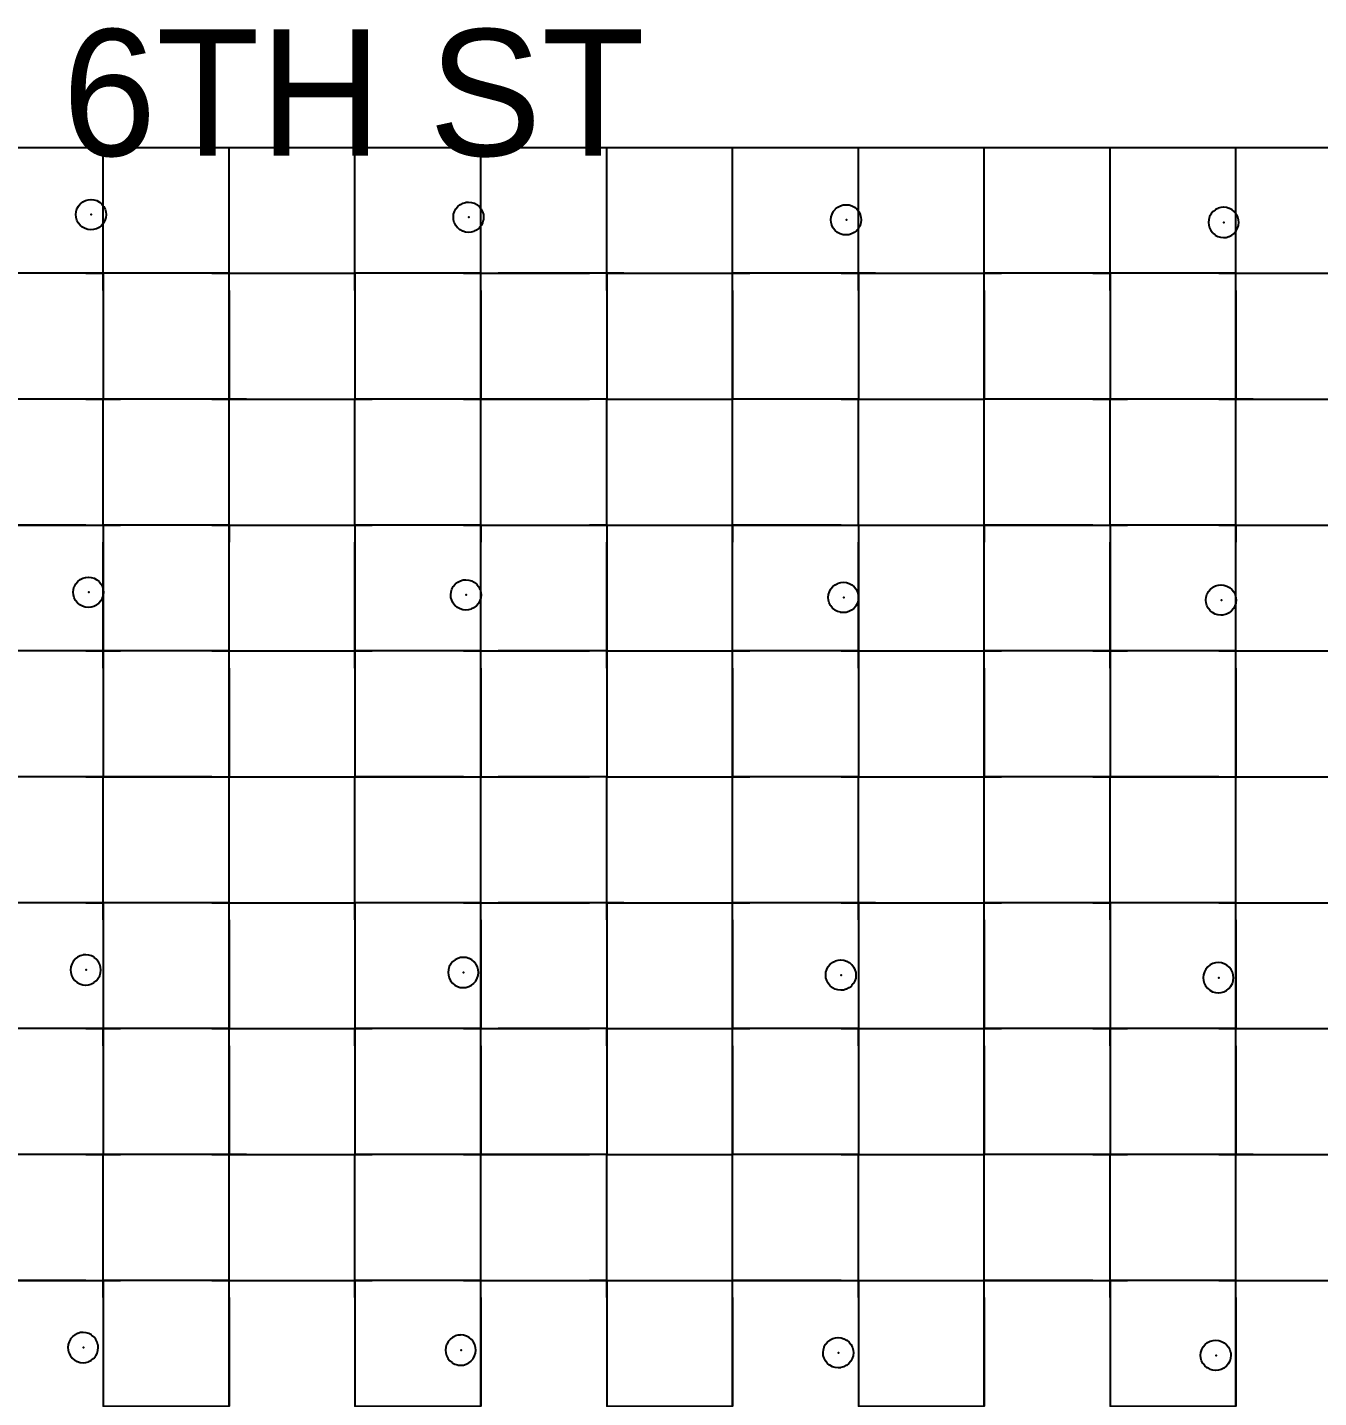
# Model space of a CAD drawing. Header units: metres. Extents: x 0 to 438, y -24 to 612.
# Drawn here: x 174.6 to 266.9, y 513.6 to 611.6 of the extents above; entities that cross this region are included whole.
import ezdxf

# ---------------------------------------------------------------- set-up
doc = ezdxf.new("R2010")
doc.units = ezdxf.units.M
for name, color, linetype in [('LAYER_01_CUT', 7, 'Continuous'), ('LAYER_04_GRID', 7, 'Continuous'), ('LAYER_05_LABELS', 7, 'Continuous')]:
    doc.layers.add(name, color=color, linetype=linetype)

msp = doc.modelspace()

# ---------------------------------------------------------------- linework, layer by layer
at = {"layer": 'LAYER_01_CUT'}
for points in [[(171, 603), (178.766, 603), (180, 603), (187.766, 603), (189, 603), (196.766, 603), (198, 603), (205.766, 603), (207, 603), (214.766, 603), (216, 603), (223.766, 603), (225, 603), (232.766, 603), (234, 603), (241.766, 603), (243, 603), (250.766, 603), (252, 603), (259.766, 603), (261, 603), (268.766, 603)], [(180, 595.234), (180, 603)], [(180, 601.766), (180, 603)], [(189, 595.234), (189, 603)], [(189, 601.766), (189, 603)], [(198, 595.234), (198, 603)], [(198, 601.766), (198, 603)], [(207, 595.234), (207, 603)], [(207, 601.766), (207, 603)], [(216, 595.234), (216, 603)], [(216, 601.766), (216, 603)], [(225, 595.234), (225, 603)], [(225, 601.766), (225, 603)], [(234, 595.234), (234, 603)], [(234, 601.766), (234, 603)], [(243, 595.234), (243, 603)], [(243, 601.766), (243, 603)], [(252, 595.234), (252, 603)], [(252, 601.766), (252, 603)], [(261, 595.234), (261, 603)], [(261, 601.766), (261, 603)], [(180, 594), (180, 601.766)], [(189, 594), (189, 601.766)], [(198, 594), (198, 601.766)], [(207, 594), (207, 601.766)], [(216, 594), (216, 601.766)], [(225, 594), (225, 601.766)], [(234, 594), (234, 601.766)], [(243, 594), (243, 601.766)], [(252, 594), (252, 601.766)], [(261, 594), (261, 601.766)], [(178.36, 598.967), (178.366, 598.974), (178.532, 599.104), (178.539, 599.11), (178.724, 599.202), (178.732, 599.206), (178.924, 599.259), (178.931, 599.261), (179.119, 599.277), (179.126, 599.278), (179.325, 599.257), (179.333, 599.256), (179.529, 599.196), (179.537, 599.194), (179.722, 599.093), (179.729, 599.089), (179.891, 598.953), (179.898, 598.947), (180.029, 598.781), (180.034, 598.774), (180.127, 598.589), (180.131, 598.581), (180.184, 598.39), (180.186, 598.382), (180.201, 598.195), (180.202, 598.187), (180.182, 597.988), (180.181, 597.98), (180.121, 597.784), (180.118, 597.776), (180.018, 597.591), (180.014, 597.584), (179.877, 597.422), (179.871, 597.415), (179.705, 597.284), (179.698, 597.279), (179.513, 597.186), (179.505, 597.182), (179.314, 597.129), (179.306, 597.127), (179.119, 597.112), (179.111, 597.111), (178.913, 597.132), (178.904, 597.132), (178.708, 597.193), (178.7, 597.195), (178.516, 597.295), (178.508, 597.3), (178.346, 597.436), (178.339, 597.442), (178.209, 597.608), (178.203, 597.615), (178.111, 597.8), (178.107, 597.808), (178.054, 597.999), (178.052, 598.007), (178.036, 598.194), (178.035, 598.202), (178.056, 598.4), (178.057, 598.409), (178.117, 598.605), (178.119, 598.613), (178.22, 598.797), (178.224, 598.805), (178.36, 598.967)], [(206.705, 597.098), (206.698, 597.093), (206.513, 597), (206.505, 596.996), (206.313, 596.943), (206.305, 596.941), (206.118, 596.925), (206.111, 596.925), (205.912, 596.945), (205.904, 596.946), (205.708, 597.006), (205.7, 597.009), (205.515, 597.109), (205.508, 597.113), (205.346, 597.25), (205.339, 597.255), (205.208, 597.421), (205.203, 597.428), (205.11, 597.613), (205.106, 597.621), (205.053, 597.813), (205.051, 597.821), (205.036, 598.008), (205.035, 598.015), (205.055, 598.214), (205.056, 598.222), (205.116, 598.418), (205.119, 598.426), (205.219, 598.611), (205.223, 598.619), (205.36, 598.78), (205.365, 598.787), (205.532, 598.918), (205.539, 598.923), (205.724, 599.016), (205.731, 599.02), (205.923, 599.073), (205.931, 599.075), (206.118, 599.091), (206.126, 599.091), (206.324, 599.071), (206.332, 599.07), (206.528, 599.01), (206.537, 599.007), (206.721, 598.907), (206.729, 598.903), (206.891, 598.766), (206.897, 598.761), (207.028, 598.594), (207.033, 598.587), (207.126, 598.402), (207.13, 598.395), (207.183, 598.203), (207.185, 598.195), (207.201, 598.008), (207.201, 598), (207.181, 597.802), (207.18, 597.794), (207.12, 597.598), (207.117, 597.589), (207.017, 597.405), (207.013, 597.397), (206.876, 597.235), (206.871, 597.229), (206.705, 597.098)], [(233.324, 598.884), (233.332, 598.883), (233.528, 598.823), (233.536, 598.821), (233.72, 598.72), (233.728, 598.716), (233.89, 598.58), (233.897, 598.574), (234.027, 598.408), (234.033, 598.401), (234.126, 598.216), (234.129, 598.208), (234.182, 598.017), (234.185, 598.009), (234.2, 597.822), (234.201, 597.814), (234.18, 597.615), (234.179, 597.607), (234.119, 597.411), (234.117, 597.403), (234.016, 597.218), (234.012, 597.211), (233.876, 597.049), (233.87, 597.042), (233.704, 596.912), (233.697, 596.906), (233.512, 596.813), (233.504, 596.81), (233.313, 596.757), (233.305, 596.754), (233.118, 596.739), (233.11, 596.738), (232.911, 596.759), (232.903, 596.759), (232.707, 596.82), (232.699, 596.822), (232.515, 596.922), (232.507, 596.927), (232.345, 597.063), (232.338, 597.069), (232.208, 597.235), (232.202, 597.242), (232.109, 597.427), (232.105, 597.435), (232.053, 597.626), (232.05, 597.634), (232.035, 597.821), (232.034, 597.829), (232.055, 598.027), (232.055, 598.036), (232.116, 598.232), (232.118, 598.24), (232.219, 598.424), (232.223, 598.432), (232.359, 598.594), (232.365, 598.601), (232.531, 598.731), (232.538, 598.737), (232.723, 598.829), (232.731, 598.833), (232.922, 598.886), (232.93, 598.888), (233.117, 598.904), (233.125, 598.905), (233.324, 598.884)], [(259.53, 598.545), (259.364, 598.414), (259.358, 598.407), (259.222, 598.246), (259.218, 598.238), (259.118, 598.053), (259.115, 598.045), (259.055, 597.849), (259.054, 597.841), (259.034, 597.642), (259.034, 597.635), (259.05, 597.448), (259.052, 597.44), (259.105, 597.248), (259.109, 597.24), (259.202, 597.055), (259.207, 597.048), (259.338, 596.882), (259.344, 596.877), (259.506, 596.74), (259.514, 596.736), (259.698, 596.636), (259.707, 596.633), (259.902, 596.573), (259.911, 596.572), (260.109, 596.552), (260.117, 596.552), (260.304, 596.568), (260.312, 596.57), (260.504, 596.623), (260.511, 596.627), (260.696, 596.72), (260.703, 596.725), (260.87, 596.856), (260.875, 596.862), (261.012, 597.024), (261.016, 597.032), (261.116, 597.216), (261.119, 597.225), (261.179, 597.421), (261.18, 597.429), (261.2, 597.627), (261.199, 597.635), (261.184, 597.822), (261.182, 597.83), (261.129, 598.022), (261.125, 598.029), (261.032, 598.214), (261.027, 598.221), (260.896, 598.388), (260.889, 598.393), (260.727, 598.53), (260.72, 598.534), (260.535, 598.634), (260.527, 598.637), (260.331, 598.697), (260.323, 598.698), (260.124, 598.718), (260.117, 598.718), (259.93, 598.702), (259.922, 598.7), (259.73, 598.647), (259.722, 598.643), (259.537, 598.55), (259.53, 598.545)], [(181.234, 594), (180, 594), (180, 595.234)], [(190.234, 585), (189, 585), (189, 586.234), (189, 594), (189, 595.234)], [(199.234, 594), (198, 594), (198, 595.234)], [(208.234, 585), (207, 585), (207, 586.234), (207, 594), (207, 595.234)], [(217.234, 594), (216, 594), (216, 595.234)], [(226.234, 585), (225, 585), (225, 586.234), (225, 594), (225, 595.234)], [(235.234, 594), (234, 594), (234, 595.234)], [(244.234, 585), (243, 585), (243, 586.234), (243, 594), (243, 595.234)], [(253.234, 594), (252, 594), (252, 595.234)], [(262.234, 585), (261, 585), (261, 586.234), (261, 594), (261, 595.234)], [(178.766, 594), (171, 594)], [(180, 594), (172.234, 594)], [(178.766, 594), (180, 594)], [(187.766, 594), (180, 594)], [(180, 592.766), (180, 594)], [(180, 594), (180, 586.234)], [(189, 594), (181.234, 594)], [(187.766, 594), (189, 594)], [(189, 592.766), (189, 594)], [(189, 594), (190.234, 594)], [(189, 594), (196.766, 594)], [(190.234, 594), (198, 594)], [(196.766, 594), (198, 594)], [(205.766, 594), (198, 594)], [(198, 592.766), (198, 594)], [(198, 594), (198, 586.234)], [(207, 594), (199.234, 594)], [(205.766, 594), (207, 594)], [(207, 592.766), (207, 594)], [(207, 594), (208.234, 594)], [(207, 594), (214.766, 594)], [(216, 594), (208.234, 594)], [(216, 594), (214.766, 594)], [(216, 592.766), (216, 594)], [(216, 594), (216, 586.234)], [(216, 594), (223.766, 594)], [(217.234, 594), (225, 594)], [(223.766, 594), (225, 594)], [(232.766, 594), (225, 594)], [(225, 592.766), (225, 594)], [(225, 594), (226.234, 594)], [(234, 594), (226.234, 594)], [(232.766, 594), (234, 594)], [(234, 592.766), (234, 594)], [(234, 594), (234, 586.234)], [(234, 594), (241.766, 594)], [(235.234, 594), (243, 594)], [(241.766, 594), (243, 594)], [(250.766, 594), (243, 594)], [(243, 592.766), (243, 594)], [(243, 594), (244.234, 594)], [(252, 594), (244.234, 594)], [(250.766, 594), (252, 594)], [(259.766, 594), (252, 594)], [(252, 592.766), (252, 594)], [(252, 594), (252, 586.234)], [(261, 594), (253.234, 594)], [(259.766, 594), (261, 594)], [(261, 592.766), (261, 594)], [(261, 594), (262.234, 594)], [(261, 594), (268.766, 594)], [(262.234, 594), (270, 594)], [(180, 592.766), (180, 585)], [(189, 592.766), (189, 585)], [(198, 592.766), (198, 585)], [(207, 592.766), (207, 585)], [(216, 592.766), (216, 585)], [(225, 592.766), (225, 585)], [(234, 592.766), (234, 585)], [(243, 592.766), (243, 585)], [(252, 592.766), (252, 585)], [(261, 592.766), (261, 585)], [(180, 586.234), (180, 585), (181.234, 585)], [(198, 586.234), (198, 585), (199.234, 585)], [(216, 586.234), (216, 585), (217.234, 585)], [(234, 586.234), (234, 585), (235.234, 585)], [(252, 586.234), (252, 585), (253.234, 585)], [(178.766, 585), (171, 585)], [(180, 585), (172.234, 585)], [(178.766, 585), (180, 585)], [(187.766, 585), (180, 585)], [(180, 577.234), (180, 585)], [(180, 583.766), (180, 585)], [(189, 585), (181.234, 585)], [(187.766, 585), (189, 585)], [(189, 577.234), (189, 585)], [(189, 583.766), (189, 585)], [(189, 585), (196.766, 585)], [(190.234, 585), (198, 585)], [(196.766, 585), (198, 585)], [(205.766, 585), (198, 585)], [(198, 577.234), (198, 585)], [(198, 583.766), (198, 585)], [(207, 585), (199.234, 585)], [(205.766, 585), (207, 585)], [(207, 577.234), (207, 585)], [(207, 583.766), (207, 585)], [(207, 585), (214.766, 585)], [(216, 585), (208.234, 585)], [(216, 585), (214.766, 585)], [(216, 577.234), (216, 585)], [(216, 583.766), (216, 585)], [(216, 585), (223.766, 585)], [(217.234, 585), (225, 585)], [(223.766, 585), (225, 585)], [(232.766, 585), (225, 585)], [(225, 577.234), (225, 585)], [(225, 583.766), (225, 585)], [(234, 585), (226.234, 585)], [(232.766, 585), (234, 585)], [(234, 577.234), (234, 585)], [(234, 583.766), (234, 585)], [(234, 585), (241.766, 585)], [(235.234, 585), (243, 585)], [(241.766, 585), (243, 585)], [(250.766, 585), (243, 585)], [(243, 577.234), (243, 585)], [(243, 583.766), (243, 585)], [(252, 585), (244.234, 585)], [(250.766, 585), (252, 585)], [(259.766, 585), (252, 585)], [(252, 577.234), (252, 585)], [(252, 583.766), (252, 585)], [(261, 585), (253.234, 585)], [(259.766, 585), (261, 585)], [(261, 577.234), (261, 585)], [(261, 583.766), (261, 585)], [(261, 585), (268.766, 585)], [(262.234, 585), (270, 585)], [(180, 576), (180, 583.766)], [(189, 576), (189, 583.766)], [(198, 576), (198, 583.766)], [(207, 576), (207, 583.766)], [(216, 576), (216, 583.766)], [(225, 576), (225, 583.766)], [(234, 576), (234, 583.766)], [(243, 576), (243, 583.766)], [(252, 576), (252, 583.766)], [(261, 576), (261, 583.766)], [(172.234, 576), (180, 576), (180, 577.234)], [(180, 568.234), (180, 567), (180, 559.234), (180, 558), (181.234, 558), (189, 558), (189, 559.234), (189, 567), (189, 568.234), (189, 576), (189, 577.234)], [(190.234, 576), (198, 576), (198, 577.234)], [(198, 568.234), (198, 567), (198, 559.234), (198, 558), (199.234, 558), (207, 558), (207, 559.234), (207, 567), (207, 568.234), (207, 576), (207, 577.234)], [(208.234, 576), (216, 576), (216, 577.234)], [(216, 568.234), (216, 567), (216, 559.234), (216, 558), (217.234, 558), (225, 558), (225, 559.234), (225, 567), (225, 568.234), (225, 576), (225, 577.234)], [(226.234, 576), (234, 576), (234, 577.234)], [(234, 568.234), (234, 567), (234, 559.234), (234, 558), (235.234, 558), (243, 558), (243, 559.234), (243, 567), (243, 568.234), (243, 576), (243, 577.234)], [(244.234, 576), (252, 576), (252, 577.234)], [(252, 568.234), (252, 567), (252, 559.234), (252, 558), (253.234, 558), (261, 558), (261, 559.234), (261, 567), (261, 568.234), (261, 576), (261, 577.234)], [(262.234, 576), (270, 576), (270, 577.234)], [(178.766, 576), (171, 576)], [(178.766, 576), (180, 576)], [(187.766, 576), (180, 576)], [(180, 576), (180, 568.234)], [(180, 576), (180, 574.766)], [(180, 576), (181.234, 576)], [(189, 576), (181.234, 576)], [(187.766, 576), (189, 576)], [(189, 576), (189, 574.766)], [(189, 576), (190.234, 576)], [(189, 576), (196.766, 576)], [(196.766, 576), (198, 576)], [(205.766, 576), (198, 576)], [(198, 576), (198, 568.234)], [(198, 576), (198, 574.766)], [(198, 576), (199.234, 576)], [(207, 576), (199.234, 576)], [(205.766, 576), (207, 576)], [(207, 576), (207, 574.766)], [(207, 576), (208.234, 576)], [(207, 576), (214.766, 576)], [(216, 576), (214.766, 576)], [(216, 576), (216, 568.234)], [(216, 576), (216, 574.766)], [(216, 576), (217.234, 576)], [(216, 576), (223.766, 576)], [(217.234, 576), (225, 576)], [(223.766, 576), (225, 576)], [(232.766, 576), (225, 576)], [(225, 576), (225, 574.766)], [(225, 576), (226.234, 576)], [(232.766, 576), (234, 576)], [(234, 576), (234, 568.234)], [(234, 576), (234, 574.766)], [(234, 576), (235.234, 576)], [(234, 576), (241.766, 576)], [(235.234, 576), (243, 576)], [(241.766, 576), (243, 576)], [(250.766, 576), (243, 576)], [(243, 576), (243, 574.766)], [(243, 576), (244.234, 576)], [(250.766, 576), (252, 576)], [(259.766, 576), (252, 576)], [(252, 576), (252, 568.234)], [(252, 576), (252, 574.766)], [(252, 576), (253.234, 576)], [(261, 576), (253.234, 576)], [(259.766, 576), (261, 576)], [(261, 576), (261, 574.766)], [(261, 576), (262.234, 576)], [(261, 576), (268.766, 576)], [(180, 567), (180, 574.766)], [(189, 567), (189, 574.766)], [(198, 567), (198, 574.766)], [(207, 567), (207, 574.766)], [(216, 567), (216, 574.766)], [(225, 567), (225, 574.766)], [(234, 567), (234, 574.766)], [(243, 567), (243, 574.766)], [(252, 567), (252, 574.766)], [(261, 567), (261, 574.766)], [(178.153, 570.442), (178.022, 570.609), (178.017, 570.615), (177.924, 570.8), (177.92, 570.808), (177.867, 571), (177.865, 571.008), (177.85, 571.195), (177.849, 571.202), (177.869, 571.401), (177.87, 571.409), (177.931, 571.605), (177.933, 571.614), (178.033, 571.798), (178.038, 571.806), (178.174, 571.967), (178.18, 571.974), (178.346, 572.105), (178.353, 572.11), (178.538, 572.203), (178.546, 572.207), (178.737, 572.26), (178.745, 572.262), (178.932, 572.278), (178.94, 572.278), (179.138, 572.258), (179.147, 572.257), (179.343, 572.197), (179.351, 572.194), (179.535, 572.094), (179.543, 572.09), (179.705, 571.953), (179.712, 571.948), (179.842, 571.781), (179.848, 571.775), (179.94, 571.589), (179.944, 571.582), (179.997, 571.39), (179.999, 571.382), (180.015, 571.195), (180.016, 571.187), (179.995, 570.989), (179.994, 570.981), (179.934, 570.785), (179.932, 570.776), (179.831, 570.592), (179.827, 570.584), (179.691, 570.422), (179.685, 570.416), (179.519, 570.285), (179.512, 570.28), (179.327, 570.187), (179.319, 570.183), (179.128, 570.13), (179.12, 570.128), (178.933, 570.112), (178.925, 570.112), (178.726, 570.132), (178.718, 570.133), (178.522, 570.193), (178.514, 570.196), (178.329, 570.296), (178.322, 570.3), (178.16, 570.437), (178.153, 570.442)], [(205.939, 572.092), (206.138, 572.071), (206.146, 572.07), (206.342, 572.01), (206.35, 572.008), (206.535, 571.908), (206.542, 571.903), (206.704, 571.767), (206.711, 571.761), (206.841, 571.595), (206.847, 571.588), (206.94, 571.403), (206.944, 571.395), (206.997, 571.204), (206.999, 571.196), (207.014, 571.009), (207.015, 571.001), (206.995, 570.802), (206.994, 570.794), (206.933, 570.598), (206.931, 570.59), (206.831, 570.406), (206.826, 570.398), (206.69, 570.236), (206.684, 570.229), (206.518, 570.099), (206.511, 570.093), (206.326, 570), (206.318, 569.997), (206.127, 569.944), (206.119, 569.941), (205.932, 569.926), (205.924, 569.925), (205.726, 569.946), (205.717, 569.947), (205.521, 570.007), (205.513, 570.009), (205.329, 570.11), (205.321, 570.114), (205.159, 570.25), (205.152, 570.256), (205.022, 570.422), (205.016, 570.429), (204.924, 570.614), (204.92, 570.622), (204.867, 570.813), (204.865, 570.821), (204.849, 571.008), (204.848, 571.016), (204.869, 571.215), (204.87, 571.223), (204.93, 571.419), (204.932, 571.427), (205.033, 571.611), (205.037, 571.619), (205.173, 571.781), (205.179, 571.788), (205.345, 571.918), (205.352, 571.924), (205.537, 572.017), (205.545, 572.02), (205.736, 572.073), (205.744, 572.076), (205.931, 572.091), (205.939, 572.092)], [(233.93, 570.404), (233.83, 570.219), (233.826, 570.211), (233.689, 570.05), (233.684, 570.043), (233.518, 569.912), (233.511, 569.907), (233.325, 569.814), (233.318, 569.81), (233.126, 569.757), (233.118, 569.755), (232.931, 569.739), (232.923, 569.739), (232.725, 569.759), (232.717, 569.76), (232.521, 569.82), (232.513, 569.823), (232.328, 569.923), (232.32, 569.927), (232.158, 570.064), (232.152, 570.069), (232.021, 570.236), (232.016, 570.243), (231.923, 570.428), (231.919, 570.435), (231.866, 570.627), (231.864, 570.635), (231.848, 570.822), (231.848, 570.83), (231.868, 571.028), (231.869, 571.036), (231.929, 571.232), (231.932, 571.241), (232.032, 571.425), (232.036, 571.433), (232.173, 571.595), (232.178, 571.601), (232.344, 571.732), (232.351, 571.737), (232.537, 571.83), (232.544, 571.834), (232.736, 571.887), (232.744, 571.889), (232.931, 571.905), (232.939, 571.905), (233.137, 571.885), (233.145, 571.884), (233.341, 571.824), (233.349, 571.821), (233.534, 571.721), (233.542, 571.717), (233.704, 571.58), (233.71, 571.575), (233.841, 571.409), (233.846, 571.402), (233.939, 571.217), (233.943, 571.209), (233.996, 571.017), (233.998, 571.009), (234.014, 570.822), (234.014, 570.815), (233.994, 570.616), (233.993, 570.608), (233.933, 570.412), (233.93, 570.404)], [(258.918, 570.249), (258.865, 570.44), (258.863, 570.448), (258.848, 570.635), (258.847, 570.643), (258.868, 570.842), (258.868, 570.85), (258.929, 571.046), (258.931, 571.054), (259.031, 571.239), (259.036, 571.246), (259.172, 571.408), (259.178, 571.415), (259.344, 571.545), (259.351, 571.551), (259.536, 571.644), (259.544, 571.647), (259.735, 571.7), (259.743, 571.703), (259.93, 571.718), (259.938, 571.719), (260.136, 571.698), (260.145, 571.698), (260.341, 571.637), (260.349, 571.635), (260.533, 571.535), (260.541, 571.53), (260.703, 571.394), (260.71, 571.388), (260.84, 571.222), (260.846, 571.215), (260.938, 571.03), (260.942, 571.022), (260.995, 570.831), (260.998, 570.823), (261.013, 570.636), (261.014, 570.628), (260.993, 570.43), (260.992, 570.421), (260.932, 570.225), (260.93, 570.217), (260.829, 570.033), (260.825, 570.025), (260.689, 569.863), (260.683, 569.856), (260.517, 569.726), (260.51, 569.72), (260.325, 569.628), (260.317, 569.624), (260.126, 569.571), (260.118, 569.569), (259.931, 569.553), (259.923, 569.552), (259.724, 569.573), (259.716, 569.574), (259.52, 569.634), (259.512, 569.636), (259.327, 569.737), (259.32, 569.741), (259.158, 569.877), (259.151, 569.883), (259.021, 570.049), (259.015, 570.056), (258.922, 570.241), (258.918, 570.249)], [(178.766, 567), (171, 567)], [(180, 567), (172.234, 567)], [(178.766, 567), (180, 567)], [(187.766, 567), (180, 567)], [(180, 565.766), (180, 567)], [(180, 567), (181.234, 567)], [(189, 567), (181.234, 567)], [(187.766, 567), (189, 567)], [(189, 565.766), (189, 567)], [(189, 567), (190.234, 567)], [(189, 567), (196.766, 567)], [(190.234, 567), (198, 567)], [(196.766, 567), (198, 567)], [(205.766, 567), (198, 567)], [(198, 565.766), (198, 567)], [(198, 567), (199.234, 567)], [(207, 567), (199.234, 567)], [(205.766, 567), (207, 567)], [(207, 565.766), (207, 567)], [(207, 567), (208.234, 567)], [(207, 567), (214.766, 567)], [(216, 567), (208.234, 567)], [(216, 567), (214.766, 567)], [(216, 565.766), (216, 567)], [(216, 567), (217.234, 567)], [(216, 567), (223.766, 567)], [(217.234, 567), (225, 567)], [(223.766, 567), (225, 567)], [(232.766, 567), (225, 567)], [(225, 565.766), (225, 567)], [(225, 567), (226.234, 567)], [(234, 567), (226.234, 567)], [(232.766, 567), (234, 567)], [(234, 565.766), (234, 567)], [(234, 567), (235.234, 567)], [(234, 567), (241.766, 567)], [(235.234, 567), (243, 567)], [(241.766, 567), (243, 567)], [(250.766, 567), (243, 567)], [(243, 565.766), (243, 567)], [(243, 567), (244.234, 567)], [(252, 567), (244.234, 567)], [(250.766, 567), (252, 567)], [(259.766, 567), (252, 567)], [(252, 565.766), (252, 567)], [(252, 567), (253.234, 567)], [(261, 567), (253.234, 567)], [(259.766, 567), (261, 567)], [(261, 565.766), (261, 567)], [(261, 567), (262.234, 567)], [(261, 567), (268.766, 567)], [(262.234, 567), (270, 567)], [(180, 565.766), (180, 558)], [(189, 565.766), (189, 558)], [(198, 565.766), (198, 558)], [(207, 565.766), (207, 558)], [(216, 565.766), (216, 558)], [(225, 565.766), (225, 558)], [(234, 565.766), (234, 558)], [(243, 565.766), (243, 558)], [(252, 565.766), (252, 558)], [(261, 565.766), (261, 558)], [(178.766, 558), (171, 558)], [(180, 558), (172.234, 558)], [(178.766, 558), (180, 558)], [(187.766, 558), (180, 558)], [(180, 550.234), (180, 558)], [(180, 556.766), (180, 558)], [(187.766, 558), (189, 558)], [(189, 550.234), (189, 558)], [(189, 556.766), (189, 558)], [(189, 558), (190.234, 558)], [(189, 558), (196.766, 558)], [(190.234, 558), (198, 558)], [(196.766, 558), (198, 558)], [(205.766, 558), (198, 558)], [(198, 550.234), (198, 558)], [(198, 556.766), (198, 558)], [(205.766, 558), (207, 558)], [(207, 550.234), (207, 558)], [(207, 556.766), (207, 558)], [(207, 558), (208.234, 558)], [(207, 558), (214.766, 558)], [(216, 558), (208.234, 558)], [(216, 558), (214.766, 558)], [(216, 550.234), (216, 558)], [(216, 556.766), (216, 558)], [(216, 558), (223.766, 558)], [(223.766, 558), (225, 558)], [(232.766, 558), (225, 558)], [(225, 550.234), (225, 558)], [(225, 556.766), (225, 558)], [(225, 558), (226.234, 558)], [(234, 558), (226.234, 558)], [(232.766, 558), (234, 558)], [(234, 550.234), (234, 558)], [(234, 556.766), (234, 558)], [(234, 558), (241.766, 558)], [(241.766, 558), (243, 558)], [(250.766, 558), (243, 558)], [(243, 550.234), (243, 558)], [(243, 556.766), (243, 558)], [(243, 558), (244.234, 558)], [(252, 558), (244.234, 558)], [(250.766, 558), (252, 558)], [(259.766, 558), (252, 558)], [(252, 550.234), (252, 558)], [(252, 556.766), (252, 558)], [(259.766, 558), (261, 558)], [(261, 550.234), (261, 558)], [(261, 556.766), (261, 558)], [(261, 558), (262.234, 558)], [(261, 558), (268.766, 558)], [(262.234, 558), (270, 558)], [(180, 549), (180, 556.766)], [(189, 549), (189, 556.766)], [(198, 549), (198, 556.766)], [(207, 549), (207, 556.766)], [(216, 549), (216, 556.766)], [(225, 549), (225, 556.766)], [(234, 549), (234, 556.766)], [(243, 549), (243, 556.766)], [(252, 549), (252, 556.766)], [(261, 549), (261, 556.766)], [(181.234, 549), (180, 549), (180, 550.234)], [(190.234, 531), (189, 531), (189, 532.234), (189, 540), (189, 541.234), (189, 549), (189, 550.234)], [(199.234, 549), (198, 549), (198, 550.234)], [(208.234, 531), (207, 531), (207, 532.234), (207, 540), (207, 541.234), (207, 549), (207, 550.234)], [(217.234, 549), (216, 549), (216, 550.234)], [(226.234, 531), (225, 531), (225, 532.234), (225, 540), (225, 541.234), (225, 549), (225, 550.234)], [(235.234, 549), (234, 549), (234, 550.234)], [(244.234, 531), (243, 531), (243, 532.234), (243, 540), (243, 541.234), (243, 549), (243, 550.234)], [(253.234, 549), (252, 549), (252, 550.234)], [(262.234, 531), (261, 531), (261, 532.234), (261, 540), (261, 541.234), (261, 549), (261, 550.234)], [(178.766, 549), (171, 549)], [(180, 549), (172.234, 549)], [(178.766, 549), (180, 549)], [(187.766, 549), (180, 549)], [(180, 547.766), (180, 549)], [(180, 549), (180, 541.234)], [(189, 549), (181.234, 549)], [(187.766, 549), (189, 549)], [(189, 547.766), (189, 549)], [(189, 549), (190.234, 549)], [(189, 549), (196.766, 549)], [(190.234, 549), (198, 549)], [(196.766, 549), (198, 549)], [(205.766, 549), (198, 549)], [(198, 547.766), (198, 549)], [(198, 549), (198, 541.234)], [(207, 549), (199.234, 549)], [(205.766, 549), (207, 549)], [(207, 547.766), (207, 549)], [(207, 549), (208.234, 549)], [(207, 549), (214.766, 549)], [(216, 549), (208.234, 549)], [(216, 549), (214.766, 549)], [(216, 547.766), (216, 549)], [(216, 549), (216, 541.234)], [(216, 549), (223.766, 549)], [(217.234, 549), (225, 549)], [(223.766, 549), (225, 549)], [(232.766, 549), (225, 549)], [(225, 547.766), (225, 549)], [(225, 549), (226.234, 549)], [(234, 549), (226.234, 549)], [(232.766, 549), (234, 549)], [(234, 547.766), (234, 549)], [(234, 549), (234, 541.234)], [(234, 549), (241.766, 549)], [(235.234, 549), (243, 549)], [(241.766, 549), (243, 549)], [(250.766, 549), (243, 549)], [(243, 547.766), (243, 549)], [(243, 549), (244.234, 549)], [(252, 549), (244.234, 549)], [(250.766, 549), (252, 549)], [(259.766, 549), (252, 549)], [(252, 547.766), (252, 549)], [(252, 549), (252, 541.234)], [(261, 549), (253.234, 549)], [(259.766, 549), (261, 549)], [(261, 547.766), (261, 549)], [(261, 549), (262.234, 549)], [(261, 549), (268.766, 549)], [(262.234, 549), (270, 549)], [(180, 547.766), (180, 540)], [(189, 547.766), (189, 540)], [(198, 547.766), (198, 540)], [(207, 547.766), (207, 540)], [(216, 547.766), (216, 540)], [(225, 547.766), (225, 540)], [(234, 547.766), (234, 540)], [(243, 547.766), (243, 540)], [(252, 547.766), (252, 540)], [(261, 547.766), (261, 540)], [(179.525, 544.948), (179.518, 544.954), (179.356, 545.09), (179.349, 545.095), (179.164, 545.195), (179.156, 545.197), (178.96, 545.258), (178.952, 545.258), (178.753, 545.279), (178.746, 545.278), (178.559, 545.263), (178.551, 545.26), (178.359, 545.208), (178.351, 545.204), (178.166, 545.111), (178.159, 545.106), (177.993, 544.975), (177.987, 544.968), (177.851, 544.806), (177.847, 544.799), (177.747, 544.614), (177.744, 544.606), (177.684, 544.41), (177.683, 544.402), (177.663, 544.203), (177.663, 544.195), (177.679, 544.008), (177.681, 544), (177.734, 543.809), (177.738, 543.801), (177.831, 543.616), (177.836, 543.609), (177.967, 543.443), (177.973, 543.437), (178.135, 543.301), (178.143, 543.297), (178.327, 543.196), (178.336, 543.194), (178.531, 543.134), (178.54, 543.133), (178.738, 543.112), (178.746, 543.113), (178.933, 543.129), (178.941, 543.131), (179.133, 543.184), (179.14, 543.188), (179.325, 543.28), (179.332, 543.286), (179.499, 543.416), (179.504, 543.423), (179.641, 543.585), (179.645, 543.593), (179.745, 543.777), (179.748, 543.785), (179.808, 543.981), (179.809, 543.99), (179.829, 544.188), (179.828, 544.196), (179.813, 544.383), (179.811, 544.391), (179.758, 544.582), (179.754, 544.59), (179.661, 544.775), (179.656, 544.782), (179.525, 544.948)], [(204.682, 544.215), (204.662, 544.017), (204.663, 544.009), (204.678, 543.822), (204.68, 543.814), (204.733, 543.622), (204.737, 543.615), (204.83, 543.43), (204.835, 543.423), (204.966, 543.257), (204.973, 543.251), (205.135, 543.114), (205.142, 543.11), (205.327, 543.01), (205.335, 543.007), (205.531, 542.947), (205.539, 542.946), (205.738, 542.926), (205.745, 542.926), (205.932, 542.942), (205.94, 542.944), (206.132, 542.997), (206.14, 543.001), (206.325, 543.094), (206.332, 543.099), (206.498, 543.23), (206.504, 543.237), (206.64, 543.399), (206.644, 543.406), (206.744, 543.591), (206.747, 543.599), (206.807, 543.795), (206.808, 543.803), (206.828, 544.002), (206.828, 544.009), (206.812, 544.196), (206.81, 544.204), (206.757, 544.396), (206.753, 544.404), (206.66, 544.589), (206.655, 544.596), (206.524, 544.762), (206.518, 544.767), (206.356, 544.904), (206.348, 544.908), (206.164, 545.008), (206.155, 545.011), (205.96, 545.071), (205.951, 545.072), (205.753, 545.092), (205.745, 545.092), (205.558, 545.076), (205.55, 545.074), (205.358, 545.021), (205.351, 545.017), (205.166, 544.925), (205.159, 544.919), (204.992, 544.788), (204.987, 544.782), (204.85, 544.62), (204.846, 544.612), (204.746, 544.428), (204.743, 544.42), (204.683, 544.223), (204.682, 544.215)], [(233.807, 543.617), (233.807, 543.608), (233.746, 543.412), (233.744, 543.404), (233.643, 543.22), (233.639, 543.212), (233.503, 543.05), (233.497, 543.043), (233.331, 542.913), (233.324, 542.907), (233.139, 542.815), (233.131, 542.811), (232.94, 542.758), (232.932, 542.756), (232.745, 542.74), (232.737, 542.739), (232.538, 542.76), (232.53, 542.761), (232.334, 542.821), (232.326, 542.823), (232.142, 542.924), (232.134, 542.928), (231.972, 543.064), (231.965, 543.07), (231.835, 543.236), (231.829, 543.243), (231.736, 543.428), (231.733, 543.436), (231.68, 543.628), (231.677, 543.636), (231.662, 543.822), (231.661, 543.83), (231.682, 544.029), (231.683, 544.037), (231.743, 544.233), (231.745, 544.241), (231.846, 544.426), (231.85, 544.433), (231.986, 544.595), (231.992, 544.602), (232.158, 544.733), (232.165, 544.738), (232.35, 544.831), (232.358, 544.835), (232.549, 544.888), (232.557, 544.89), (232.744, 544.905), (232.752, 544.906), (232.951, 544.886), (232.959, 544.885), (233.155, 544.824), (233.163, 544.822), (233.347, 544.722), (233.355, 544.718), (233.517, 544.581), (233.524, 544.575), (233.654, 544.409), (233.66, 544.402), (233.753, 544.217), (233.757, 544.209), (233.809, 544.018), (233.812, 544.01), (233.827, 543.823), (233.828, 543.815), (233.807, 543.617)], [(259.325, 542.637), (259.334, 542.635), (259.53, 542.574), (259.538, 542.573), (259.736, 542.553), (259.744, 542.554), (259.931, 542.569), (259.939, 542.571), (260.131, 542.624), (260.138, 542.628), (260.323, 542.721), (260.33, 542.726), (260.497, 542.857), (260.502, 542.864), (260.639, 543.026), (260.643, 543.033), (260.743, 543.218), (260.746, 543.226), (260.806, 543.422), (260.807, 543.43), (260.827, 543.629), (260.827, 543.637), (260.811, 543.823), (260.809, 543.831), (260.756, 544.023), (260.752, 544.031), (260.659, 544.216), (260.654, 544.223), (260.523, 544.389), (260.516, 544.395), (260.354, 544.531), (260.347, 544.535), (260.162, 544.635), (260.154, 544.638), (259.958, 544.698), (259.95, 544.699), (259.751, 544.72), (259.744, 544.719), (259.557, 544.703), (259.549, 544.701), (259.357, 544.648), (259.349, 544.644), (259.164, 544.552), (259.157, 544.546), (258.991, 544.415), (258.986, 544.409), (258.849, 544.247), (258.845, 544.239), (258.745, 544.055), (258.742, 544.047), (258.682, 543.851), (258.681, 543.842), (258.661, 543.644), (258.661, 543.636), (258.677, 543.449), (258.679, 543.441), (258.732, 543.249), (258.736, 543.242), (258.829, 543.057), (258.834, 543.05), (258.965, 542.884), (258.971, 542.878), (259.133, 542.741), (259.141, 542.737), (259.325, 542.637)], [(180, 541.234), (180, 540), (180, 532.234), (180, 531), (181.234, 531)], [(198, 541.234), (198, 540), (198, 532.234), (198, 531), (199.234, 531)], [(216, 541.234), (216, 540), (216, 532.234), (216, 531), (217.234, 531)], [(234, 541.234), (234, 540), (234, 532.234), (234, 531), (235.234, 531)], [(252, 541.234), (252, 540), (252, 532.234), (252, 531), (253.234, 531)], [(178.766, 540), (171, 540)], [(180, 540), (172.234, 540)], [(178.766, 540), (180, 540)], [(187.766, 540), (180, 540)], [(180, 538.766), (180, 540)], [(180, 540), (181.234, 540)], [(189, 540), (181.234, 540)], [(187.766, 540), (189, 540)], [(189, 538.766), (189, 540)], [(189, 540), (190.234, 540)], [(189, 540), (196.766, 540)], [(190.234, 540), (198, 540)], [(196.766, 540), (198, 540)], [(205.766, 540), (198, 540)], [(198, 538.766), (198, 540)], [(198, 540), (199.234, 540)], [(207, 540), (199.234, 540)], [(205.766, 540), (207, 540)], [(207, 538.766), (207, 540)], [(207, 540), (208.234, 540)], [(207, 540), (214.766, 540)], [(216, 540), (208.234, 540)], [(216, 540), (214.766, 540)], [(216, 538.766), (216, 540)], [(216, 540), (217.234, 540)], [(216, 540), (223.766, 540)], [(217.234, 540), (225, 540)], [(223.766, 540), (225, 540)], [(232.766, 540), (225, 540)], [(225, 538.766), (225, 540)], [(225, 540), (226.234, 540)], [(234, 540), (226.234, 540)], [(232.766, 540), (234, 540)], [(234, 538.766), (234, 540)], [(234, 540), (235.234, 540)], [(234, 540), (241.766, 540)], [(235.234, 540), (243, 540)], [(241.766, 540), (243, 540)], [(250.766, 540), (243, 540)], [(243, 538.766), (243, 540)], [(243, 540), (244.234, 540)], [(252, 540), (244.234, 540)], [(250.766, 540), (252, 540)], [(259.766, 540), (252, 540)], [(252, 538.766), (252, 540)], [(252, 540), (253.234, 540)], [(261, 540), (253.234, 540)], [(259.766, 540), (261, 540)], [(261, 538.766), (261, 540)], [(261, 540), (262.234, 540)], [(261, 540), (268.766, 540)], [(262.234, 540), (270, 540)], [(180, 538.766), (180, 531)], [(189, 538.766), (189, 531)], [(198, 538.766), (198, 531)], [(207, 538.766), (207, 531)], [(216, 538.766), (216, 531)], [(225, 538.766), (225, 531)], [(234, 538.766), (234, 531)], [(243, 538.766), (243, 531)], [(252, 538.766), (252, 531)], [(261, 538.766), (261, 531)], [(178.766, 531), (171, 531)], [(180, 531), (172.234, 531)], [(178.766, 531), (180, 531)], [(187.766, 531), (180, 531)], [(180, 523.234), (180, 531)], [(180, 529.766), (180, 531)], [(189, 531), (181.234, 531)], [(187.766, 531), (189, 531)], [(189, 523.234), (189, 531)], [(189, 529.766), (189, 531)], [(189, 531), (196.766, 531)], [(190.234, 531), (198, 531)], [(196.766, 531), (198, 531)], [(205.766, 531), (198, 531)], [(198, 523.234), (198, 531)], [(198, 529.766), (198, 531)], [(207, 531), (199.234, 531)], [(205.766, 531), (207, 531)], [(207, 523.234), (207, 531)], [(207, 529.766), (207, 531)], [(207, 531), (214.766, 531)], [(216, 531), (208.234, 531)], [(216, 531), (214.766, 531)], [(216, 523.234), (216, 531)], [(216, 529.766), (216, 531)], [(216, 531), (223.766, 531)], [(217.234, 531), (225, 531)], [(223.766, 531), (225, 531)], [(232.766, 531), (225, 531)], [(225, 523.234), (225, 531)], [(225, 529.766), (225, 531)], [(234, 531), (226.234, 531)], [(232.766, 531), (234, 531)], [(234, 523.234), (234, 531)], [(234, 529.766), (234, 531)], [(234, 531), (241.766, 531)], [(235.234, 531), (243, 531)], [(241.766, 531), (243, 531)], [(250.766, 531), (243, 531)], [(243, 523.234), (243, 531)], [(243, 529.766), (243, 531)], [(252, 531), (244.234, 531)], [(250.766, 531), (252, 531)], [(259.766, 531), (252, 531)], [(252, 523.234), (252, 531)], [(252, 529.766), (252, 531)], [(261, 531), (253.234, 531)], [(259.766, 531), (261, 531)], [(261, 523.234), (261, 531)], [(261, 529.766), (261, 531)], [(261, 531), (268.766, 531)], [(262.234, 531), (270, 531)], [(180, 522), (180, 529.766)], [(189, 522), (189, 529.766)], [(198, 522), (198, 529.766)], [(207, 522), (207, 529.766)], [(216, 522), (216, 529.766)], [(225, 522), (225, 529.766)], [(234, 522), (234, 529.766)], [(243, 522), (243, 529.766)], [(252, 522), (252, 529.766)], [(261, 522), (261, 529.766)], [(172.234, 522), (180, 522), (180, 523.234)], [(180, 514.234), (180, 513), (181.234, 513), (189, 513), (189, 514.234), (189, 522), (189, 523.234)], [(190.234, 522), (198, 522), (198, 523.234)], [(198, 514.234), (198, 513), (199.234, 513), (207, 513), (207, 514.234), (207, 522), (207, 523.234)], [(208.234, 522), (216, 522), (216, 523.234)], [(216, 514.234), (216, 513), (217.234, 513), (225, 513), (225, 514.234), (225, 522), (225, 523.234)], [(226.234, 522), (234, 522), (234, 523.234)], [(234, 514.234), (234, 513), (235.234, 513), (243, 513), (243, 514.234), (243, 522), (243, 523.234)], [(244.234, 522), (252, 522), (252, 523.234)], [(252, 514.234), (252, 513), (253.234, 513), (261, 513), (261, 514.234), (261, 522), (261, 523.234)], [(262.234, 522), (270, 522), (270, 523.234)], [(178.766, 522), (171, 522)], [(178.766, 522), (180, 522)], [(187.766, 522), (180, 522)], [(180, 520.766), (180, 522)], [(180, 522), (180, 514.234)], [(180, 522), (181.234, 522)], [(189, 522), (181.234, 522)], [(187.766, 522), (189, 522)], [(189, 520.766), (189, 522)], [(189, 522), (190.234, 522)], [(189, 522), (196.766, 522)], [(196.766, 522), (198, 522)], [(205.766, 522), (198, 522)], [(198, 520.766), (198, 522)], [(198, 522), (198, 514.234)], [(198, 522), (199.234, 522)], [(207, 522), (199.234, 522)], [(205.766, 522), (207, 522)], [(207, 520.766), (207, 522)], [(207, 522), (208.234, 522)], [(207, 522), (214.766, 522)], [(216, 522), (214.766, 522)], [(216, 520.766), (216, 522)], [(216, 522), (216, 514.234)], [(216, 522), (217.234, 522)], [(216, 522), (223.766, 522)], [(217.234, 522), (225, 522)], [(223.766, 522), (225, 522)], [(232.766, 522), (225, 522)], [(225, 520.766), (225, 522)], [(225, 522), (226.234, 522)], [(232.766, 522), (234, 522)], [(234, 520.766), (234, 522)], [(234, 522), (234, 514.234)], [(234, 522), (235.234, 522)], [(234, 522), (241.766, 522)], [(235.234, 522), (243, 522)], [(241.766, 522), (243, 522)], [(250.766, 522), (243, 522)], [(243, 520.766), (243, 522)], [(243, 522), (244.234, 522)], [(250.766, 522), (252, 522)], [(259.766, 522), (252, 522)], [(252, 520.766), (252, 522)], [(252, 522), (252, 514.234)], [(252, 522), (253.234, 522)], [(261, 522), (253.234, 522)], [(259.766, 522), (261, 522)], [(261, 520.766), (261, 522)], [(261, 522), (262.234, 522)], [(261, 522), (268.766, 522)], [(180, 520.766), (180, 513)], [(189, 520.766), (189, 513)], [(198, 520.766), (198, 513)], [(207, 520.766), (207, 513)], [(216, 520.766), (216, 513)], [(225, 520.766), (225, 513)], [(234, 520.766), (234, 513)], [(243, 520.766), (243, 513)], [(252, 520.766), (252, 513)], [(261, 520.766), (261, 513)], [(178.755, 516.131), (178.946, 516.184), (178.954, 516.188), (179.139, 516.281), (179.146, 516.286), (179.312, 516.417), (179.318, 516.424), (179.454, 516.586), (179.458, 516.593), (179.559, 516.778), (179.561, 516.786), (179.621, 516.982), (179.622, 516.99), (179.643, 517.189), (179.642, 517.197), (179.627, 517.383), (179.624, 517.391), (179.571, 517.583), (179.567, 517.591), (179.475, 517.776), (179.469, 517.783), (179.339, 517.949), (179.332, 517.955), (179.17, 518.091), (179.162, 518.095), (178.978, 518.195), (178.97, 518.198), (178.774, 518.258), (178.765, 518.259), (178.567, 518.28), (178.559, 518.279), (178.372, 518.263), (178.364, 518.261), (178.173, 518.208), (178.165, 518.204), (177.98, 518.112), (177.973, 518.106), (177.807, 517.976), (177.801, 517.969), (177.665, 517.807), (177.66, 517.799), (177.56, 517.615), (177.558, 517.607), (177.497, 517.411), (177.497, 517.402), (177.476, 517.204), (177.477, 517.196), (177.492, 517.009), (177.494, 517.001), (177.547, 516.809), (177.551, 516.802), (177.644, 516.617), (177.65, 516.61), (177.78, 516.444), (177.787, 516.438), (177.949, 516.301), (177.956, 516.297), (178.141, 516.197), (178.149, 516.195), (178.345, 516.134), (178.353, 516.133), (178.552, 516.113), (178.56, 516.114), (178.747, 516.129), (178.755, 516.131)], [(204.559, 517.428), (204.557, 517.42), (204.497, 517.224), (204.496, 517.216), (204.475, 517.017), (204.476, 517.01), (204.492, 516.823), (204.494, 516.815), (204.547, 516.623), (204.551, 516.615), (204.643, 516.43), (204.649, 516.423), (204.779, 516.257), (204.786, 516.252), (204.948, 516.115), (204.956, 516.111), (205.14, 516.011), (205.148, 516.008), (205.344, 515.948), (205.353, 515.947), (205.551, 515.927), (205.559, 515.927), (205.746, 515.943), (205.754, 515.945), (205.945, 515.998), (205.953, 516.002), (206.138, 516.094), (206.145, 516.1), (206.311, 516.231), (206.317, 516.237), (206.453, 516.399), (206.458, 516.407), (206.558, 516.591), (206.56, 516.599), (206.621, 516.796), (206.622, 516.804), (206.642, 517.002), (206.641, 517.01), (206.626, 517.197), (206.624, 517.205), (206.571, 517.397), (206.567, 517.404), (206.474, 517.589), (206.469, 517.596), (206.338, 517.762), (206.331, 517.768), (206.169, 517.905), (206.162, 517.909), (205.977, 518.009), (205.969, 518.012), (205.773, 518.072), (205.765, 518.073), (205.566, 518.093), (205.558, 518.092), (205.371, 518.077), (205.363, 518.075), (205.172, 518.022), (205.164, 518.018), (204.979, 517.925), (204.972, 517.92), (204.806, 517.789), (204.8, 517.782), (204.664, 517.62), (204.66, 517.613), (204.559, 517.428)], [(231.493, 516.628), (231.491, 516.636), (231.475, 516.823), (231.475, 516.831), (231.495, 517.029), (231.496, 517.038), (231.556, 517.234), (231.559, 517.242), (231.659, 517.426), (231.663, 517.434), (231.8, 517.596), (231.805, 517.603), (231.972, 517.733), (231.978, 517.739), (232.164, 517.831), (232.171, 517.835), (232.363, 517.888), (232.371, 517.89), (232.558, 517.906), (232.566, 517.907), (232.764, 517.886), (232.772, 517.885), (232.968, 517.825), (232.977, 517.823), (233.161, 517.722), (233.169, 517.718), (233.331, 517.582), (233.337, 517.576), (233.468, 517.41), (233.473, 517.403), (233.566, 517.218), (233.57, 517.21), (233.623, 517.019), (233.625, 517.011), (233.641, 516.824), (233.641, 516.816), (233.621, 516.617), (233.62, 516.609), (233.56, 516.413), (233.557, 516.405), (233.457, 516.22), (233.453, 516.213), (233.316, 516.051), (233.311, 516.044), (233.145, 515.913), (233.138, 515.908), (232.953, 515.815), (232.945, 515.811), (232.753, 515.758), (232.745, 515.756), (232.558, 515.741), (232.551, 515.74), (232.352, 515.761), (232.344, 515.761), (232.148, 515.822), (232.14, 515.824), (231.955, 515.924), (231.947, 515.929), (231.786, 516.065), (231.779, 516.071), (231.648, 516.237), (231.643, 516.244), (231.55, 516.429), (231.546, 516.437), (231.493, 516.628)], [(260.137, 515.722), (259.952, 515.629), (259.944, 515.625), (259.753, 515.572), (259.745, 515.57), (259.558, 515.554), (259.55, 515.554), (259.351, 515.574), (259.343, 515.575), (259.147, 515.635), (259.139, 515.638), (258.955, 515.738), (258.947, 515.742), (258.785, 515.879), (258.778, 515.884), (258.648, 516.05), (258.642, 516.057), (258.549, 516.242), (258.545, 516.25), (258.492, 516.442), (258.49, 516.45), (258.475, 516.637), (258.474, 516.644), (258.495, 516.843), (258.495, 516.851), (258.556, 517.047), (258.558, 517.055), (258.658, 517.24), (258.663, 517.248), (258.799, 517.409), (258.805, 517.416), (258.971, 517.547), (258.978, 517.552), (259.163, 517.645), (259.171, 517.649), (259.362, 517.702), (259.37, 517.704), (259.557, 517.72), (259.565, 517.72), (259.763, 517.7), (259.772, 517.699), (259.968, 517.639), (259.976, 517.636), (260.16, 517.536), (260.168, 517.532), (260.33, 517.395), (260.337, 517.39), (260.467, 517.223), (260.473, 517.216), (260.566, 517.031), (260.569, 517.024), (260.622, 516.832), (260.625, 516.824), (260.64, 516.637), (260.641, 516.629), (260.62, 516.431), (260.619, 516.423), (260.559, 516.227), (260.557, 516.218), (260.456, 516.034), (260.452, 516.026), (260.316, 515.864), (260.31, 515.858), (260.144, 515.727), (260.137, 515.722)]]:
    msp.add_lwpolyline(points, dxfattribs=at)
at = {"layer": 'LAYER_04_GRID'}
for p in [(179.146, 598.194), (206.145, 598.008), (233.144, 597.821), (260.144, 597.635), (178.959, 571.195), (205.959, 571.008), (232.958, 570.822), (259.957, 570.635), (178.773, 544.195), (205.772, 544.009), (232.771, 543.823), (259.771, 543.636), (178.586, 517.196), (205.586, 517.01), (232.585, 516.823), (259.584, 516.637)]:
    msp.add_point(p, dxfattribs=at)

# ---------------------------------------------------------------- texts
at = {"layer": 'LAYER_05_LABELS'}
msp.add_text('6TH ST', height=9.045, dxfattribs=at).set_placement((177.07, 602.4))

doc.saveas('drawing.dxf')
